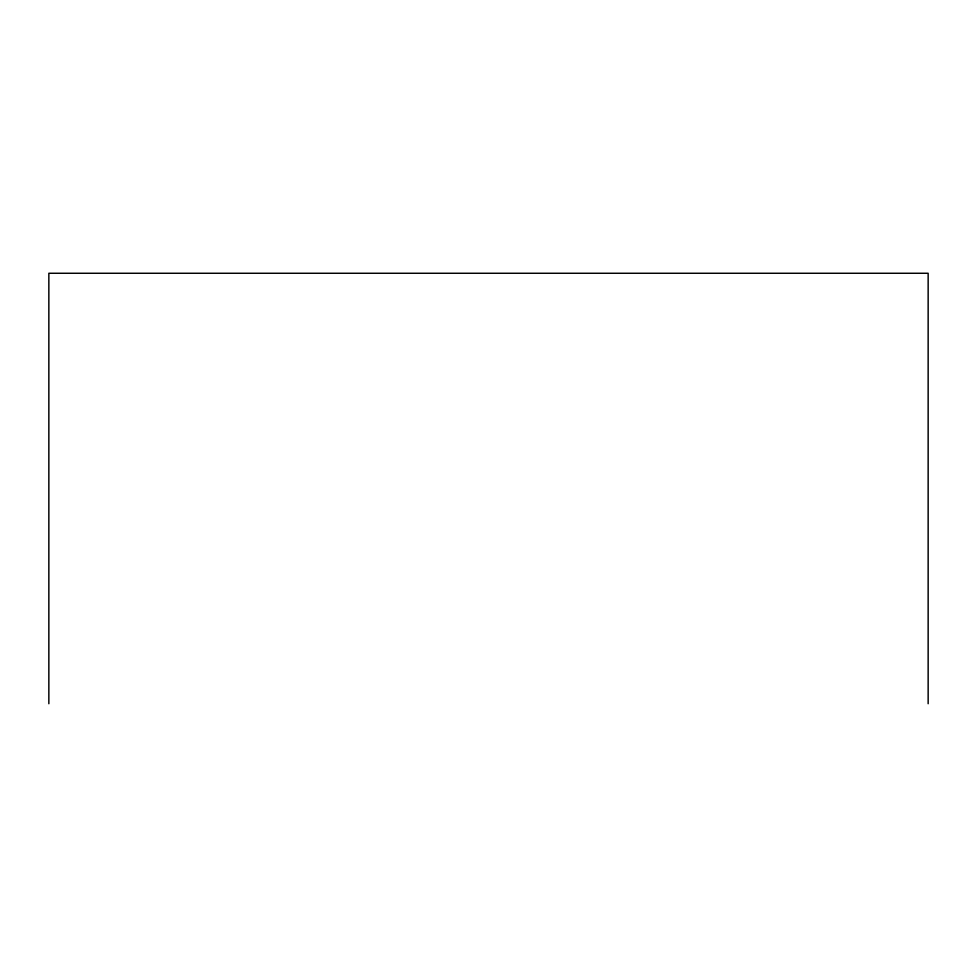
<?xml version="1.0" encoding="UTF-8"?>
<svg xmlns="http://www.w3.org/2000/svg" width="977" height="977" viewBox="0 0 977 977"><rect width="100%" height="100%" fill="white"/><g stroke="black" fill="none" stroke-linecap="round" stroke-linejoin="round"><path stroke-width="1.47" d="M928.15 703.733L928.15 273.267L48.85 273.267L48.85 703.733"/></g></svg>
